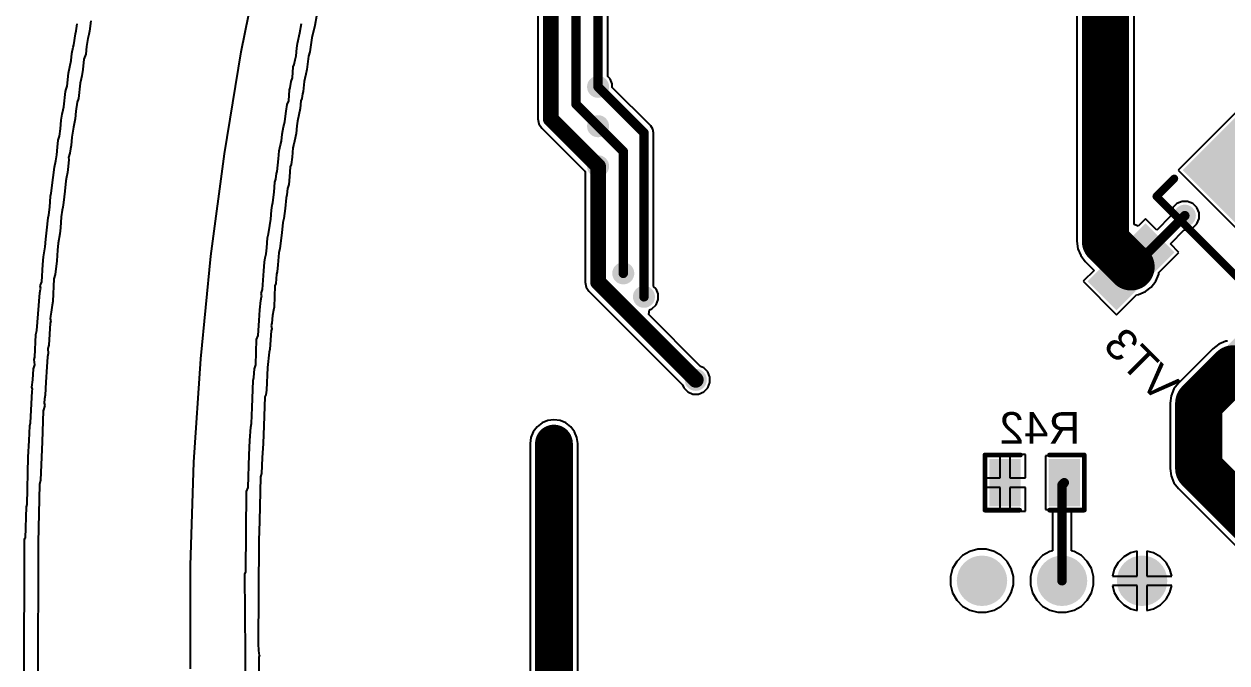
# Model space of a CAD drawing. Header units: millimetres. Extents: x 95 to 305, y 96 to 295.
# Drawn here: x 94.99 to 133.15, y 198.54 to 218.81 of the extents above; entities that cross this region are included whole.
import ezdxf

# ---------------------------------------------------------------- set-up
doc = ezdxf.new("R2010")
doc.units = ezdxf.units.MM
for name, color, linetype in [('BottomLayer', 5, 'Continuous'), ('BottomOverlay', 54, 'Continuous'), ('BottomPaste', 16, 'Continuous'), ('BottomSolder', 6, 'Continuous'), ('MultiLayer', 9, 'Continuous'), ('PadHoleLayer', 156, 'Continuous'), ('ViaHoleLayer', 16, 'Continuous')]:
    doc.layers.add(name, color=color, linetype=linetype)
doc.styles.add('Arial', font='', dxfattribs={"height": 0.2})
doc.styles.get('Arial').set_extended_font_data('Arial')

# ---------------------------------------------------------------- blocks, each defined once
blk = doc.blocks.new('RES0805_B_20')
at = {"layer": 'BottomLayer'}
for points in [[(-1.388, 0.719), (-0.488, 0.719), (-0.488, -0.678), (-1.388, -0.678)], [(0.492, 0.719), (1.392, 0.719), (1.392, -0.678), (0.492, -0.678)]]:
    blk.add_hatch(color=5, dxfattribs=at).paths.add_polyline_path(points)
at = {"layer": 'BottomPaste'}
for points in [[(-1.388, 0.719), (-0.488, 0.719), (-0.488, -0.678), (-1.388, -0.678)], [(0.492, 0.719), (1.392, 0.719), (1.392, -0.678), (0.492, -0.678)]]:
    blk.add_hatch(color=16, dxfattribs=at).paths.add_polyline_path(points)
at = {"layer": 'BottomSolder'}
for points in [[(-1.438, 0.769), (-0.438, 0.769), (-0.438, -0.728), (-1.438, -0.728)], [(0.442, 0.769), (1.442, 0.769), (1.442, -0.728), (0.442, -0.728)]]:
    blk.add_hatch(color=6, dxfattribs=at).paths.add_polyline_path(points)
at = {"layer": 'BottomOverlay', "const_width": 0.15}
for points in [[(-1.575, 0.9), (-0.45, 0.9)], [(-1.575, -0.825), (-1.575, 0.875)], [(0.475, 0.9), (1.575, 0.9)], [(1.575, -0.825), (1.575, 0.875)], [(-1.575, -0.85), (-0.475, -0.85)], [(0.475, -0.85), (1.575, -0.85)]]:
    blk.add_lwpolyline(points, dxfattribs=at)
at = {"layer": 'BottomOverlay', "const_width": 0.075}
for points in [[(-1.613, 0.9, 1), (-1.538, 0.9, 1)], [(-1.613, 0.875, 1), (-1.538, 0.875, 1)], [(-0.487, 0.9, 1), (-0.412, 0.9, 1)], [(0.437, 0.9, 1), (0.513, 0.9, 1)], [(1.538, 0.9, 1), (1.613, 0.9, 1)], [(1.538, 0.875, 1), (1.613, 0.875, 1)], [(-1.613, -0.825, 1), (-1.538, -0.825, 1)], [(1.538, -0.825, 1), (1.613, -0.825, 1)], [(-1.613, -0.85, 1), (-1.538, -0.85, 1)], [(-0.513, -0.85, 1), (-0.437, -0.85, 1)], [(0.437, -0.85, 1), (0.513, -0.85, 1)], [(1.538, -0.85, 1), (1.613, -0.85, 1)]]:
    blk.add_lwpolyline(points, format="xyb", close=True, dxfattribs=at)
blk = doc.blocks.new('DPAK_B_52')
at = {"layer": 'BottomLayer'}
for points in [[(6.344, 3.216), (6.344, -3.284), (0.094, -3.284), (0.094, 3.216)], [(-2.031, 2.856), (-2.031, 1.656), (-4.531, 1.656), (-4.531, 2.856)], [(-2.031, -1.724), (-2.031, -2.924), (-4.531, -2.924), (-4.531, -1.724)]]:
    blk.add_hatch(color=5, dxfattribs=at).paths.add_polyline_path(points)
at = {"layer": 'BottomPaste'}
for points in [[(6.344, 3.216), (6.344, -3.284), (0.094, -3.284), (0.094, 3.216)], [(-2.031, 2.856), (-2.031, 1.656), (-4.531, 1.656), (-4.531, 2.856)], [(-2.031, -1.724), (-2.031, -2.924), (-4.531, -2.924), (-4.531, -1.724)]]:
    blk.add_hatch(color=16, dxfattribs=at).paths.add_polyline_path(points)
at = {"layer": 'BottomSolder'}
for points in [[(6.394, 3.266), (6.394, -3.334), (0.044, -3.334), (0.044, 3.266)], [(-1.981, 2.906), (-1.981, 1.606), (-4.581, 1.606), (-4.581, 2.906)], [(-1.981, -1.674), (-1.981, -2.974), (-4.581, -2.974), (-4.581, -1.674)]]:
    blk.add_hatch(color=6, dxfattribs=at).paths.add_polyline_path(points)
at = {"layer": 'BottomOverlay', "const_width": 0.25}
for points in [[(-1.131, 3.266), (-1.131, -3.434)], [(-1.131, 3.266), (-0.331, 3.266)], [(-1.131, -3.434), (-0.331, -3.434)]]:
    blk.add_lwpolyline(points, dxfattribs=at)
at = {"layer": 'BottomOverlay'}
for points, const_width in [([(-1.194, 3.266, 1), (-1.069, 3.266, 1)], 0.125), ([(-1.194, 3.266, 1), (-1.069, 3.266, 1)], 0.125), ([(-0.394, 3.266, 1), (-0.269, 3.266, 1)], 0.125), ([(-3.156, -3.624, 1), (-3.406, -3.624, 1)], 0.25), ([(-1.194, -3.434, 1), (-1.069, -3.434, 1)], 0.125), ([(-1.194, -3.434, 1), (-1.069, -3.434, 1)], 0.125), ([(-0.394, -3.434, 1), (-0.269, -3.434, 1)], 0.125), ([(-3.469, -3.624, 1), (-3.344, -3.624, 1)], 0.125), ([(-3.219, -3.624, 1), (-3.094, -3.624, 1)], 0.125)]:
    blk.add_lwpolyline(points, format="xyb", close=True, dxfattribs=dict(at, const_width=const_width))
blk = doc.blocks.new('ESP1010_67')
at = {"layer": 'BottomLayer'}
h = blk.add_hatch(color=5, dxfattribs=at)
edge = h.paths.add_edge_path()
edge.add_arc((-2.596, -0.014), 0.75, 0, 360)
h = blk.add_hatch(color=5, dxfattribs=at)
edge = h.paths.add_edge_path()
edge.add_arc((-0.056, -0.014), 0.75, 0, 360)
h = blk.add_hatch(color=5, dxfattribs=at)
edge = h.paths.add_edge_path()
edge.add_arc((2.484, -0.014), 0.75, 0, 360)
at = {"layer": 'BottomSolder'}
h = blk.add_hatch(color=6, dxfattribs=at)
edge = h.paths.add_edge_path()
edge.add_arc((-2.596, -0.014), 0.8, 0, 360)
h = blk.add_hatch(color=6, dxfattribs=at)
edge = h.paths.add_edge_path()
edge.add_arc((-0.056, -0.014), 0.8, 0, 360)
h = blk.add_hatch(color=6, dxfattribs=at)
edge = h.paths.add_edge_path()
edge.add_arc((2.484, -0.014), 0.8, 0, 360)
at = {"layer": 'MultiLayer'}
h = blk.add_hatch(color=9, dxfattribs=at)
edge = h.paths.add_edge_path()
edge.add_arc((-2.596, -0.014), 0.75, 0, 360)
h = blk.add_hatch(color=9, dxfattribs=at)
edge = h.paths.add_edge_path()
edge.add_arc((-0.056, -0.014), 0.75, 0, 360)
h = blk.add_hatch(color=9, dxfattribs=at)
edge = h.paths.add_edge_path()
edge.add_arc((2.484, -0.014), 0.75, 0, 360)
at = {"layer": 'PadHoleLayer'}
h = blk.add_hatch(color=156, dxfattribs=at)
edge = h.paths.add_edge_path()
edge.add_arc((-2.596, -0.014), 0.45, 0, 360)
h = blk.add_hatch(color=156, dxfattribs=at)
edge = h.paths.add_edge_path()
edge.add_arc((-0.056, -0.014), 0.45, 0, 360)
h = blk.add_hatch(color=156, dxfattribs=at)
edge = h.paths.add_edge_path()
edge.add_arc((2.484, -0.014), 0.45, 0, 360)

msp = doc.modelspace()

# ---------------------------------------------------------------- hatches: boundary and pattern name
at = {"layer": 'BottomLayer'}
h = msp.add_hatch(color=5, dxfattribs=at)
edge = h.paths.add_edge_path()
edge.add_arc((113.2, 216.815), 0.3, 0, 360)
h = msp.add_hatch(color=5, dxfattribs=at)
edge = h.paths.add_edge_path()
edge.add_arc((113.2, 215.566), 0.3, 0, 360)
h = msp.add_hatch(color=5, dxfattribs=at)
edge = h.paths.add_edge_path()
edge.add_arc((113.2, 214.296), 0.3, 0, 360)
h = msp.add_hatch(color=5, dxfattribs=at)
edge = h.paths.add_edge_path()
edge.add_arc((131.817, 212.729), 0.3, 0, 360)
h = msp.add_hatch(color=5, dxfattribs=at)
edge = h.paths.add_edge_path()
edge.add_arc((114, 210.9), 0.3, 0, 360)
h = msp.add_hatch(color=5, dxfattribs=at)
edge = h.paths.add_edge_path()
edge.add_arc((114.656, 210.156), 0.3, 0, 360)
h = msp.add_hatch(color=5, dxfattribs=at)
edge = h.paths.add_edge_path()
edge.add_arc((116.3, 207.522), 0.3, 0, 360)
h = msp.add_hatch(color=5, dxfattribs=at)
edge = h.paths.add_edge_path()
edge.add_arc((111.8, 205.5), 0.4, 0, 360)
at = {"layer": 'BottomSolder'}
h = msp.add_hatch(color=6, dxfattribs=at)
edge = h.paths.add_edge_path()
edge.add_arc((113.2, 216.815), 0.35, 0, 360)
h = msp.add_hatch(color=6, dxfattribs=at)
edge = h.paths.add_edge_path()
edge.add_arc((113.2, 215.566), 0.35, 0, 360)
h = msp.add_hatch(color=6, dxfattribs=at)
edge = h.paths.add_edge_path()
edge.add_arc((113.2, 214.296), 0.35, 0, 360)
h = msp.add_hatch(color=6, dxfattribs=at)
edge = h.paths.add_edge_path()
edge.add_arc((131.817, 212.729), 0.35, 0, 360)
h = msp.add_hatch(color=6, dxfattribs=at)
edge = h.paths.add_edge_path()
edge.add_arc((114, 210.9), 0.35, 0, 360)
h = msp.add_hatch(color=6, dxfattribs=at)
edge = h.paths.add_edge_path()
edge.add_arc((114.656, 210.156), 0.35, 0, 360)
h = msp.add_hatch(color=6, dxfattribs=at)
edge = h.paths.add_edge_path()
edge.add_arc((116.3, 207.522), 0.35, 0, 360)
h = msp.add_hatch(color=6, dxfattribs=at)
edge = h.paths.add_edge_path()
edge.add_arc((111.8, 205.5), 0.45, 0, 360)
at = {"layer": 'ViaHoleLayer'}
h = msp.add_hatch(color=16, dxfattribs=at)
edge = h.paths.add_edge_path()
edge.add_arc((113.2, 216.815), 0.15, 0, 360)
h = msp.add_hatch(color=16, dxfattribs=at)
edge = h.paths.add_edge_path()
edge.add_arc((113.2, 215.566), 0.15, 0, 360)
h = msp.add_hatch(color=16, dxfattribs=at)
edge = h.paths.add_edge_path()
edge.add_arc((113.2, 214.296), 0.15, 0, 360)
h = msp.add_hatch(color=16, dxfattribs=at)
edge = h.paths.add_edge_path()
edge.add_arc((131.817, 212.729), 0.15, 0, 360)
h = msp.add_hatch(color=16, dxfattribs=at)
edge = h.paths.add_edge_path()
edge.add_arc((114, 210.9), 0.15, 0, 360)
h = msp.add_hatch(color=16, dxfattribs=at)
edge = h.paths.add_edge_path()
edge.add_arc((114.656, 210.156), 0.15, 0, 360)
h = msp.add_hatch(color=16, dxfattribs=at)
edge = h.paths.add_edge_path()
edge.add_arc((116.3, 207.522), 0.15, 0, 360)
h = msp.add_hatch(color=16, dxfattribs=at)
edge = h.paths.add_edge_path()
edge.add_arc((111.8, 205.5), 0.25, 0, 360)

# ---------------------------------------------------------------- linework, layer by layer
at = {"layer": 'BottomLayer'}
for p, q in [((128.392, 229.397), (128.392, 211.916)), ((130.208, 212.444), (130.208, 229.397)), ((113.506, 217.146), (113.506, 221.973)), ((111.292, 221.409), (111.292, 215.796)), ((101.879, 217.927), (102.521, 221.141)), ((136.237, 218.803), (131.605, 214.171)), ((101.343, 214.694), (101.879, 217.927)), ((113.581, 217.07), (113.506, 217.146)), ((113.65, 216.905), (113.581, 217.07)), ((113.65, 216.798), (113.65, 216.905)), ((114.872, 215.576), (113.65, 216.798)), ((111.292, 215.796), (111.292, 215.796)), ((111.292, 215.796), (111.323, 215.64)), ((111.323, 215.64), (111.412, 215.507)), ((111.412, 215.507), (112.776, 214.142)), ((114.939, 215.476), (114.872, 215.576)), ((114.872, 215.576), (114.872, 215.576)), ((114.962, 215.359), (114.939, 215.476)), ((114.962, 210.487), (114.962, 215.359)), ((114.962, 215.359), (114.962, 215.359)), ((100.914, 211.445), (101.343, 214.694)), ((112.776, 214.142), (112.792, 214.104)), ((131.605, 214.171), (136.414, 209.363)), ((112.792, 214.104), (112.792, 210.622)), ((131.436, 212.984), (131.367, 212.819)), ((131.562, 213.111), (131.436, 212.984)), ((131.728, 213.179), (131.562, 213.111)), ((131.907, 213.179), (131.728, 213.179)), ((132.072, 213.111), (131.907, 213.179)), ((132.199, 212.984), (132.072, 213.111)), ((132.267, 212.819), (132.199, 212.984)), ((130.569, 212.626), (130.335, 212.392)), ((130.926, 212.27), (130.569, 212.626)), ((131.367, 212.712), (130.926, 212.27)), ((131.367, 212.819), (131.367, 212.712)), ((132.199, 212.474), (132.267, 212.64)), ((132.267, 212.64), (132.267, 212.819)), ((130.335, 212.392), (130.208, 212.444)), ((131.358, 211.838), (131.8, 212.279)), ((131.8, 212.279), (131.907, 212.279)), ((131.907, 212.279), (132.072, 212.348)), ((132.072, 212.348), (132.199, 212.474)), ((128.392, 211.916), (128.423, 211.681)), ((131.63, 211.566), (131.358, 211.838)), ((100.591, 208.184), (100.914, 211.445)), ((128.423, 211.681), (128.514, 211.462)), ((128.514, 211.462), (128.658, 211.274)), ((130.994, 210.93), (131.63, 211.566)), ((128.658, 211.274), (128.938, 210.995)), ((128.938, 210.995), (128.589, 210.647)), ((130.896, 210.652), (130.987, 210.871)), ((130.987, 210.871), (130.994, 210.93)), ((112.792, 210.622), (112.792, 210.622)), ((112.792, 210.622), (112.823, 210.466)), ((112.823, 210.466), (112.912, 210.334)), ((112.912, 210.334), (115.876, 207.369)), ((115.038, 210.411), (114.962, 210.487)), ((115.106, 210.246), (115.038, 210.411)), ((128.589, 210.647), (129.65, 209.586)), ((130.345, 210.229), (130.564, 210.32)), ((130.564, 210.32), (130.752, 210.464)), ((130.752, 210.464), (130.896, 210.652)), ((115.038, 209.901), (115.106, 210.067)), ((115.106, 210.067), (115.106, 210.246)), ((129.65, 209.586), (130.286, 210.222)), ((130.286, 210.222), (130.345, 210.229)), ((114.806, 209.593), (114.835, 209.743)), ((116.453, 207.946), (114.806, 209.593)), ((114.835, 209.743), (114.911, 209.775)), ((114.911, 209.775), (115.038, 209.901)), ((132.706, 208.509), (131.617, 207.421)), ((132.894, 208.654), (132.706, 208.509)), ((133.113, 208.744), (132.894, 208.654)), ((133.172, 208.752), (133.113, 208.744)), ((100.376, 204.914), (100.591, 208.184)), ((116.555, 207.904), (116.453, 207.946)), ((116.681, 207.777), (116.555, 207.904)), ((116.75, 207.612), (116.681, 207.777)), ((115.876, 207.369), (115.919, 207.267)), ((115.919, 207.267), (116.045, 207.141)), ((116.555, 207.141), (116.681, 207.267)), ((116.681, 207.267), (116.75, 207.433)), ((116.75, 207.433), (116.75, 207.612)), ((131.617, 207.421), (131.473, 207.233)), ((116.045, 207.141), (116.21, 207.072)), ((116.21, 207.072), (116.39, 207.072)), ((116.39, 207.072), (116.555, 207.141)), ((131.382, 207.014), (131.352, 206.779)), ((131.473, 207.233), (131.382, 207.014)), ((131.352, 206.779), (131.352, 204.714)), ((111.422, 206.155), (111.265, 206.035)), ((111.604, 206.231), (111.422, 206.155)), ((111.8, 206.256), (111.604, 206.231)), ((111.996, 206.231), (111.8, 206.256)), ((112.178, 206.155), (111.996, 206.231)), ((112.335, 206.035), (112.178, 206.155)), ((111.145, 205.878), (111.069, 205.696)), ((111.265, 206.035), (111.145, 205.878)), ((112.455, 205.878), (112.335, 206.035)), ((112.531, 205.696), (112.455, 205.878)), ((111.069, 205.696), (111.044, 205.5)), ((111.044, 205.5), (111.044, 195.268)), ((112.556, 205.5), (112.531, 205.696)), ((112.556, 195.581), (112.556, 205.5)), ((125.962, 205.159), (125.462, 205.159)), ((125.462, 205.159), (125.462, 204.41)), ((125.962, 204.41), (125.962, 205.159)), ((126.762, 205.159), (126.262, 205.159)), ((126.262, 205.159), (126.262, 204.41)), ((126.762, 204.41), (126.762, 205.159)), ((128.592, 205.109), (127.392, 205.109)), ((127.392, 205.109), (127.392, 203.412)), ((128.592, 203.412), (128.592, 205.109)), ((100.268, 201.639), (100.376, 204.914)), ((131.352, 204.714), (131.382, 204.479)), ((125.462, 204.41), (125.962, 204.41)), ((126.262, 204.41), (126.762, 204.41)), ((131.382, 204.479), (131.473, 204.26)), ((131.473, 204.26), (131.617, 204.072)), ((125.962, 204.11), (125.462, 204.11)), ((125.462, 204.11), (125.462, 203.362)), ((125.962, 203.362), (125.962, 204.11)), ((126.762, 204.11), (126.262, 204.11)), ((126.262, 204.11), (126.262, 203.362)), ((126.762, 203.362), (126.762, 204.11)), ((131.617, 204.072), (135.502, 200.187)), ((125.462, 203.362), (125.962, 203.362)), ((126.262, 203.362), (126.762, 203.362)), ((127.392, 203.412), (127.614, 203.412)), ((127.614, 203.412), (127.614, 202.103)), ((128.226, 202.103), (128.226, 203.412)), ((128.226, 203.412), (128.592, 203.412)), ((124.766, 201.95), (124.58, 201.764)), ((124.994, 202.082), (124.766, 201.95)), ((125.249, 202.15), (124.994, 202.082)), ((125.512, 202.15), (125.249, 202.15)), ((125.766, 202.082), (125.512, 202.15)), ((125.994, 201.95), (125.766, 202.082)), ((126.18, 201.764), (125.994, 201.95)), ((127.306, 201.95), (127.12, 201.764)), ((127.534, 202.082), (127.306, 201.95)), ((127.614, 202.103), (127.534, 202.082)), ((128.306, 202.082), (128.226, 202.103)), ((128.534, 201.95), (128.306, 202.082)), ((128.72, 201.764), (128.534, 201.95)), ((129.877, 201.91), (129.7, 201.733)), ((130.094, 202.035), (129.877, 201.91)), ((130.31, 202.093), (130.094, 202.035)), ((130.31, 201.3), (130.31, 202.093)), ((130.827, 202.035), (130.61, 202.093)), ((130.61, 202.093), (130.61, 201.3)), ((131.044, 201.91), (130.827, 202.035)), ((131.22, 201.733), (131.044, 201.91)), ((100.268, 198.361), (100.268, 201.639)), ((124.448, 201.536), (124.38, 201.282)), ((124.58, 201.764), (124.448, 201.536)), ((126.312, 201.536), (126.18, 201.764)), ((126.38, 201.282), (126.312, 201.536)), ((126.988, 201.536), (126.92, 201.282)), ((127.12, 201.764), (126.988, 201.536)), ((128.852, 201.536), (128.72, 201.764)), ((128.92, 201.282), (128.852, 201.536)), ((129.7, 201.733), (129.575, 201.517)), ((131.345, 201.517), (131.22, 201.733)), ((124.38, 201.282), (124.38, 201.018)), ((126.38, 201.018), (126.38, 201.282)), ((126.92, 201.282), (126.92, 201.018)), ((128.92, 201.018), (128.92, 201.282)), ((129.575, 201.517), (129.517, 201.3)), ((129.517, 201.3), (130.31, 201.3)), ((130.61, 201.3), (131.404, 201.3)), ((131.404, 201.3), (131.345, 201.517)), ((124.38, 201.018), (124.448, 200.764)), ((124.448, 200.764), (124.58, 200.536)), ((126.18, 200.536), (126.312, 200.764)), ((126.312, 200.764), (126.38, 201.018)), ((126.92, 201.018), (126.988, 200.764)), ((126.988, 200.764), (127.12, 200.536)), ((128.72, 200.536), (128.852, 200.764)), ((128.852, 200.764), (128.92, 201.018)), ((130.31, 201), (129.517, 201)), ((129.517, 201), (129.575, 200.783)), ((129.575, 200.783), (129.7, 200.567)), ((130.31, 200.207), (130.31, 201)), ((131.404, 201), (130.61, 201)), ((130.61, 201), (130.61, 200.207)), ((131.22, 200.567), (131.345, 200.783)), ((131.345, 200.783), (131.404, 201)), ((124.58, 200.536), (124.766, 200.35)), ((125.994, 200.35), (126.18, 200.536)), ((127.12, 200.536), (127.306, 200.35)), ((128.534, 200.35), (128.72, 200.536)), ((129.7, 200.567), (129.877, 200.39)), ((129.877, 200.39), (130.094, 200.265)), ((130.827, 200.265), (131.044, 200.39)), ((131.044, 200.39), (131.22, 200.567)), ((124.766, 200.35), (124.994, 200.218)), ((124.994, 200.218), (125.249, 200.15)), ((125.249, 200.15), (125.512, 200.15)), ((125.512, 200.15), (125.766, 200.218)), ((125.766, 200.218), (125.994, 200.35)), ((127.306, 200.35), (127.534, 200.218)), ((127.534, 200.218), (127.789, 200.15)), ((127.789, 200.15), (128.052, 200.15)), ((128.052, 200.15), (128.306, 200.218)), ((128.306, 200.218), (128.534, 200.35)), ((130.094, 200.265), (130.31, 200.207)), ((130.61, 200.207), (130.827, 200.265))]:
    msp.add_line(p, q, dxfattribs=at)
for points, const_width in [([(129.3, 211.916), (129.3, 229.88)], 1.5), ([(112.5, 216.266), (112.5, 222.444)], 0.3), ([(113.2, 216.815), (113.2, 222.1)], 0.3), ([(111.7, 215.796), (111.7, 221.6)], 0.5), ([(113.2, 216.815), (114.656, 215.359)], 0.3), ([(112.5, 216.266), (113.2, 215.566)], 0.3), ([(111.7, 215.796), (113.2, 214.296)], 0.5), ([(113.2, 215.566), (114, 214.766)], 0.3), ([(114.656, 210.156), (114.656, 215.359)], 0.3), ([(114, 210.9), (114, 214.766)], 0.3), ([(113.2, 210.622), (113.2, 214.269)], 0.5), ([(129.3, 211.916), (130.11, 211.106)], 1.5), ([(130.654, 211.566), (131.817, 212.729)], 0.3), ([(130.11, 211.106), (130.569, 211.566)], 0.3), ([(130.569, 211.566), (130.654, 211.566)], 0.3), ([(113.2, 210.622), (116.3, 207.522)], 0.5), ([(132.259, 206.779), (133.348, 207.868)], 1.5), ([(132.259, 204.714), (132.259, 206.779)], 1.5), ([(111.8, 195.268), (111.8, 205.5)], 1.2), ([(132.259, 204.714), (136.144, 200.829)], 1.5), ([(127.92, 204.188), (127.992, 204.26)], 0.3), ([(127.92, 201.15), (127.92, 204.188)], 0.3)]:
    msp.add_lwpolyline(points, dxfattribs=dict(at, const_width=const_width))
for points, const_width in [([(113.125, 216.815, 1), (113.275, 216.815, 1)], 0.15), ([(113.125, 216.815, 1), (113.275, 216.815, 1)], 0.15), ([(112.425, 216.266, 1), (112.575, 216.266, 1)], 0.15), ([(112.425, 216.266, 1), (112.575, 216.266, 1)], 0.15), ([(111.575, 215.796, 1), (111.825, 215.796, 1)], 0.25), ([(111.575, 215.796, 1), (111.825, 215.796, 1)], 0.25), ([(113.125, 215.566, 1), (113.275, 215.566, 1)], 0.15), ([(113.125, 215.566, 1), (113.275, 215.566, 1)], 0.15), ([(114.581, 215.359, 1), (114.731, 215.359, 1)], 0.15), ([(114.581, 215.359, 1), (114.731, 215.359, 1)], 0.15), ([(113.925, 214.766, 1), (114.075, 214.766, 1)], 0.15), ([(113.925, 214.766, 1), (114.075, 214.766, 1)], 0.15), ([(113.075, 214.296, 1), (113.325, 214.296, 1)], 0.25), ([(113.075, 214.269, 1), (113.325, 214.269, 1)], 0.25), ([(128.925, 211.916, 1), (129.675, 211.916, 1)], 0.75), ([(128.925, 211.916, 1), (129.675, 211.916, 1)], 0.75), ([(131.742, 212.729, 1), (131.892, 212.729, 1)], 0.15), ([(129.735, 211.106, 1), (130.485, 211.106, 1)], 0.75), ([(130.494, 211.566, 1), (130.644, 211.566, 1)], 0.15), ([(130.494, 211.566, 1), (130.644, 211.566, 1)], 0.15), ([(130.579, 211.566, 1), (130.729, 211.566, 1)], 0.15), ([(130.579, 211.566, 1), (130.729, 211.566, 1)], 0.15), ([(130.035, 211.106, 1), (130.185, 211.106, 1)], 0.15), ([(113.075, 210.622, 1), (113.325, 210.622, 1)], 0.25), ([(113.075, 210.622, 1), (113.325, 210.622, 1)], 0.25), ([(113.925, 210.9, 1), (114.075, 210.9, 1)], 0.15), ([(114.581, 210.156, 1), (114.731, 210.156, 1)], 0.15), ([(132.973, 207.868, 1), (133.723, 207.868, 1)], 0.75), ([(116.175, 207.522, 1), (116.425, 207.522, 1)], 0.25), ([(131.884, 206.779, 1), (132.634, 206.779, 1)], 0.75), ([(131.884, 206.779, 1), (132.634, 206.779, 1)], 0.75), ([(111.5, 205.5, 1), (112.1, 205.5, 1)], 0.6), ([(131.884, 204.714, 1), (132.634, 204.714, 1)], 0.75), ([(131.884, 204.714, 1), (132.634, 204.714, 1)], 0.75), ([(127.845, 204.188, 1), (127.995, 204.188, 1)], 0.15), ([(127.845, 204.188, 1), (127.995, 204.188, 1)], 0.15), ([(127.917, 204.26, 1), (128.067, 204.26, 1)], 0.15), ([(127.845, 201.15, 1), (127.995, 201.15, 1)], 0.15)]:
    msp.add_lwpolyline(points, format="xyb", close=True, dxfattribs=dict(at, const_width=const_width))
at = {"layer": 'BottomOverlay'}
for p, q in [((96.642, 218.589), (96.667, 218.808)), ((97.105, 218.905), (97.068, 218.577)), ((103.737, 218.528), (103.786, 218.82)), ((104.212, 218.759), (104.114, 218.37)), ((104.261, 219.051), (104.212, 218.759)), ((96.569, 218.151), (96.618, 218.492)), ((96.618, 218.492), (96.642, 218.589)), ((97.007, 218.345), (96.971, 218.09)), ((97.044, 218.479), (97.007, 218.345)), ((97.068, 218.577), (97.044, 218.479)), ((103.689, 218.285), (103.713, 218.431)), ((103.713, 218.431), (103.737, 218.528)), ((104.114, 218.37), (104.054, 217.92)), ((96.508, 217.871), (96.545, 218.078)), ((96.545, 218.078), (96.569, 218.151)), ((96.971, 218.09), (96.946, 217.847)), ((103.616, 217.798), (103.64, 218.041)), ((103.64, 218.041), (103.664, 218.187)), ((103.664, 218.187), (103.689, 218.285)), ((96.399, 217.25), (96.484, 217.652)), ((96.484, 217.652), (96.508, 217.871)), ((96.886, 217.688), (96.849, 217.36)), ((96.946, 217.847), (96.886, 217.688)), ((103.555, 217.518), (103.591, 217.676)), ((103.591, 217.676), (103.616, 217.798)), ((104.017, 217.786), (103.956, 217.36)), ((104.054, 217.92), (104.017, 217.786)), ((96.35, 216.836), (96.399, 217.25)), ((96.825, 217.165), (96.8, 217.068)), ((96.849, 217.36), (96.825, 217.165)), ((103.506, 217.104), (103.53, 217.445)), ((103.53, 217.445), (103.555, 217.518)), ((103.932, 217.214), (103.895, 217.08)), ((103.956, 217.36), (103.932, 217.214)), ((96.326, 216.739), (96.35, 216.836)), ((96.764, 216.934), (96.715, 216.447)), ((96.8, 217.068), (96.764, 216.934)), ((103.409, 216.715), (103.433, 216.788)), ((103.433, 216.788), (103.457, 216.982)), ((103.457, 216.982), (103.506, 217.104)), ((103.871, 216.982), (103.847, 216.666)), ((103.895, 217.08), (103.871, 216.982)), ((96.253, 216.179), (96.302, 216.666)), ((96.302, 216.666), (96.326, 216.739)), ((96.715, 216.447), (96.667, 216.325)), ((103.384, 216.374), (103.409, 216.715)), ((103.798, 216.447), (103.774, 216.374)), ((103.822, 216.593), (103.798, 216.447)), ((103.847, 216.666), (103.822, 216.593)), ((96.192, 215.948), (96.228, 216.082)), ((96.228, 216.082), (96.253, 216.179)), ((96.63, 216.045), (96.606, 215.802)), ((96.667, 216.325), (96.63, 216.045)), ((103.263, 215.717), (103.299, 216.045)), ((103.299, 216.045), (103.336, 216.252)), ((103.336, 216.252), (103.384, 216.374)), ((103.749, 216.131), (103.664, 215.729)), ((103.774, 216.374), (103.749, 216.131)), ((96.143, 215.486), (96.168, 215.753)), ((96.168, 215.753), (96.192, 215.948)), ((96.606, 215.802), (96.557, 215.534)), ((103.238, 215.619), (103.263, 215.717)), ((103.664, 215.729), (103.64, 215.583)), ((96.107, 215.254), (96.143, 215.486)), ((96.533, 215.413), (96.508, 215.218)), ((96.557, 215.534), (96.533, 215.413)), ((103.153, 215.096), (103.177, 215.315)), ((103.177, 215.315), (103.214, 215.546)), ((103.214, 215.546), (103.238, 215.619)), ((103.616, 215.34), (103.567, 215.096)), ((103.64, 215.583), (103.616, 215.34)), ((96.022, 214.658), (96.046, 214.901)), ((96.046, 214.901), (96.07, 215.121)), ((96.07, 215.121), (96.107, 215.254)), ((96.484, 214.95), (96.46, 214.853)), ((96.508, 215.218), (96.484, 214.95)), ((103.08, 214.78), (103.129, 214.974)), ((103.129, 214.974), (103.153, 215.096)), ((103.518, 214.877), (103.494, 214.585)), ((103.543, 214.999), (103.518, 214.877)), ((103.567, 215.096), (103.543, 214.999)), ((95.997, 214.463), (96.022, 214.658)), ((96.411, 214.512), (96.387, 214.293)), ((96.435, 214.707), (96.399, 214.573)), ((96.399, 214.573), (96.411, 214.512)), ((96.46, 214.853), (96.435, 214.707)), ((103.019, 214.135), (103.056, 214.536)), ((103.056, 214.536), (103.08, 214.78)), ((103.494, 214.585), (103.457, 214.354)), ((95.912, 213.94), (95.949, 214.269)), ((95.949, 214.269), (95.997, 214.463)), ((96.387, 214.293), (96.362, 214.098)), ((102.995, 214.062), (103.019, 214.135)), ((103.433, 214.281), (103.409, 213.964)), ((103.457, 214.354), (103.433, 214.281)), ((95.851, 213.441), (95.912, 213.94)), ((96.314, 213.831), (96.277, 213.502)), ((96.338, 213.952), (96.314, 213.831)), ((96.362, 214.098), (96.338, 213.952)), ((102.922, 213.478), (102.946, 213.794)), ((102.946, 213.794), (102.971, 213.891)), ((102.971, 213.891), (102.995, 214.062)), ((103.409, 213.964), (103.384, 213.721)), ((95.827, 213.344), (95.851, 213.441)), ((96.277, 213.502), (96.241, 213.149)), ((102.885, 213.149), (102.922, 213.478)), ((103.323, 213.392), (103.299, 213.295)), ((103.348, 213.587), (103.323, 213.392)), ((103.384, 213.721), (103.348, 213.587)), ((95.778, 212.76), (95.803, 213.003)), ((95.803, 213.003), (95.827, 213.344)), ((96.216, 213.003), (96.192, 212.906)), ((96.241, 213.149), (96.216, 213.003)), ((102.837, 212.906), (102.861, 213.052)), ((102.861, 213.052), (102.885, 213.149)), ((103.299, 213.295), (103.275, 212.954)), ((95.705, 212.273), (95.754, 212.662)), ((95.754, 212.662), (95.778, 212.76)), ((96.168, 212.687), (96.143, 212.346)), ((96.192, 212.906), (96.168, 212.687)), ((102.788, 212.419), (102.812, 212.614)), ((102.812, 212.614), (102.837, 212.906)), ((103.226, 212.638), (103.202, 212.516)), ((103.275, 212.954), (103.226, 212.638)), ((95.681, 211.981), (95.705, 212.273)), ((96.143, 212.346), (96.119, 212.151)), ((102.739, 212.151), (102.788, 212.419)), ((103.202, 212.516), (103.165, 212.188)), ((95.657, 211.737), (95.681, 211.981)), ((96.07, 211.859), (96.046, 211.64)), ((96.119, 212.151), (96.07, 211.859)), ((102.691, 211.713), (102.715, 212.029)), ((102.715, 212.029), (102.739, 212.151)), ((103.165, 212.188), (103.104, 211.689)), ((95.608, 211.421), (95.632, 211.616)), ((95.632, 211.616), (95.657, 211.737)), ((96.046, 211.64), (96.022, 211.299)), ((102.642, 211.397), (102.666, 211.518)), ((102.666, 211.518), (102.691, 211.713)), ((103.068, 211.555), (103.044, 211.165)), ((103.104, 211.689), (103.068, 211.555)), ((95.547, 210.63), (95.583, 211.177)), ((95.583, 211.177), (95.608, 211.421)), ((96.022, 211.299), (95.973, 210.861)), ((102.593, 210.983), (102.618, 211.251)), ((102.618, 211.251), (102.642, 211.397)), ((103.044, 211.165), (103.019, 210.946)), ((95.936, 210.727), (95.9, 210.009)), ((95.973, 210.861), (95.936, 210.727)), ((102.557, 210.386), (102.593, 210.983)), ((102.995, 210.873), (102.971, 210.581)), ((103.019, 210.946), (102.995, 210.873)), ((95.486, 210.277), (95.51, 210.399)), ((95.498, 210.508), (95.547, 210.63)), ((95.523, 210.435), (95.498, 210.508)), ((95.51, 210.399), (95.523, 210.435)), ((102.508, 210.265), (102.557, 210.386)), ((102.946, 210.508), (102.922, 209.827)), ((102.971, 210.581), (102.946, 210.508)), ((95.437, 209.62), (95.486, 210.277)), ((95.9, 210.009), (95.876, 209.888)), ((102.472, 209.741), (102.496, 210.034)), ((102.496, 210.034), (102.52, 210.155)), ((102.532, 210.192), (102.508, 210.265)), ((102.52, 210.155), (102.532, 210.192)), ((95.389, 209.084), (95.437, 209.62)), ((95.827, 209.547), (95.815, 209.462)), ((95.851, 209.668), (95.827, 209.547)), ((95.876, 209.888), (95.851, 209.668)), ((102.447, 209.401), (102.472, 209.741)), ((102.873, 209.559), (102.849, 209.316)), ((102.898, 209.729), (102.873, 209.559)), ((102.922, 209.827), (102.898, 209.729)), ((95.815, 209.316), (95.778, 208.622)), ((95.815, 209.462), (95.839, 209.389)), ((95.839, 209.389), (95.815, 209.316)), ((102.411, 208.926), (102.447, 209.401)), ((102.849, 209.316), (102.824, 209.243)), ((102.824, 209.243), (102.849, 209.145)), ((95.328, 208.245), (95.364, 208.963)), ((95.364, 208.963), (95.389, 209.084)), ((102.338, 208.001), (102.362, 208.804)), ((102.362, 208.804), (102.411, 208.926)), ((102.824, 209.072), (102.788, 208.5)), ((102.849, 209.145), (102.824, 209.072)), ((95.778, 208.622), (95.742, 208.512)), ((95.742, 208.512), (95.754, 208.354)), ((102.764, 208.403), (102.715, 207.916)), ((102.788, 208.5), (102.764, 208.403)), ((95.304, 208.172), (95.328, 208.245)), ((95.328, 208.001), (95.304, 208.172)), ((95.73, 208.257), (95.705, 207.94)), ((95.754, 208.354), (95.73, 208.257)), ((95.267, 207.527), (95.291, 207.867)), ((95.291, 207.867), (95.328, 208.001)), ((95.705, 207.94), (95.681, 207.454)), ((102.277, 207.6), (102.301, 207.867)), ((102.301, 207.867), (102.338, 208.001)), ((102.715, 207.916), (102.678, 207.198)), ((95.231, 207.295), (95.267, 207.527)), ((95.255, 207.222), (95.231, 207.295)), ((95.681, 207.454), (95.657, 207.04)), ((102.228, 206.65), (102.253, 207.502)), ((102.253, 207.502), (102.277, 207.6)), ((95.194, 206.164), (95.243, 207.161)), ((95.243, 207.161), (95.255, 207.222)), ((95.632, 206.918), (95.62, 206.784)), ((95.657, 207.04), (95.632, 206.918)), ((102.63, 206.979), (102.593, 206.066)), ((102.654, 207.052), (102.63, 206.979)), ((102.678, 207.198), (102.654, 207.052)), ((95.596, 206.541), (95.559, 205.555)), ((95.644, 206.711), (95.596, 206.541)), ((95.62, 206.784), (95.644, 206.711)), ((102.204, 206.139), (102.228, 206.65)), ((95.17, 206.066), (95.194, 206.164)), ((102.179, 206.018), (102.204, 206.139)), ((95.145, 205.604), (95.17, 206.066)), ((102.155, 205.604), (102.179, 206.018)), ((102.593, 206.066), (102.569, 205.506)), ((95.121, 205.068), (95.145, 205.604)), ((95.559, 205.555), (95.51, 204.338)), ((102.131, 205.141), (102.155, 205.604)), ((102.569, 205.506), (102.545, 205.044)), ((95.085, 203.571), (95.121, 205.068)), ((102.094, 204.107), (102.131, 205.141)), ((102.545, 205.044), (102.52, 204.557)), ((95.474, 204.204), (95.437, 202.367)), ((95.51, 204.338), (95.474, 204.204)), ((102.484, 204.448), (102.459, 203.036)), ((102.52, 204.557), (102.484, 204.448)), ((102.021, 201.43), (102.046, 203.985)), ((102.046, 203.985), (102.094, 204.107)), ((95.036, 202.5), (95.06, 203.498)), ((95.06, 203.498), (95.085, 203.571)), ((102.459, 203.036), (102.435, 202.427)), ((94.987, 197.803), (94.999, 202.488)), ((94.999, 202.488), (95.036, 202.5)), ((95.437, 202.367), (95.425, 197.9)), ((102.435, 202.427), (102.411, 199.117)), ((101.997, 201.357), (102.021, 201.43)), ((102.009, 198.862), (101.997, 201.357)), ((102.046, 196.318), (102.009, 198.862)), ((102.411, 199.117), (102.435, 198.825)), ((102.435, 198.825), (102.459, 198.801)), ((102.459, 198.801), (102.435, 198.728)), ((102.435, 198.728), (102.459, 196.27))]:
    msp.add_line(p, q, dxfattribs=at)

# ---------------------------------------------------------------- block references
at = {"rotation": 45}
msp.add_blockref('DPAK_B_52', (134.025, 211.831), dxfattribs=at)
for name, p in [('RES0805_B_20', (127.05, 204.24)), ('ESP1010_67', (127.977, 201.164))]:
    msp.add_blockref(name, p)

# ---------------------------------------------------------------- texts
at = {"layer": 'BottomOverlay', "style": 'Arial', "text_generation_flag": 2}
msp.add_text('VT3', height=1, rotation=315, dxfattribs=at).set_placement((131, 206.75))
msp.add_text('R42', height=1, dxfattribs=at).set_placement((128.5, 205.5))

doc.saveas('drawing.dxf')
